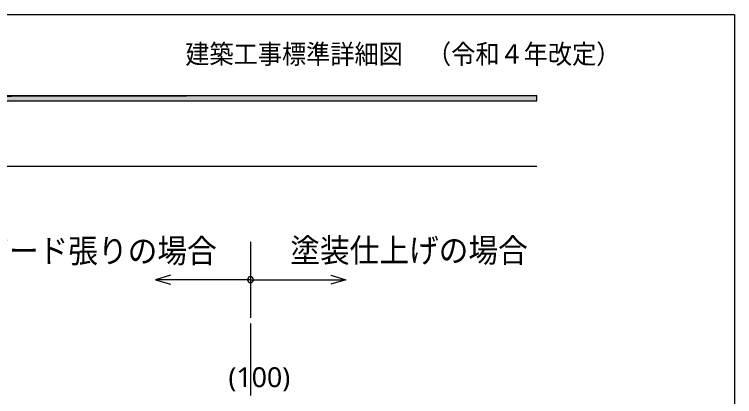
# Model space of a CAD drawing. Header units: millimetres. Extents: x 0 to 420, y 0 to 297.
# Drawn here: x 325.6 to 420.2, y 246.8 to 297 of the extents above; entities that cross this region are included whole.
import ezdxf
from ezdxf.enums import TextEntityAlignment as Align

# ---------------------------------------------------------------- set-up
doc = ezdxf.new("R2010")
doc.units = ezdxf.units.MM
doc.styles.add('kst32b', font='NotoSansJP-Variable.ttf')

msp = doc.modelspace()

# ---------------------------------------------------------------- hatches: boundary and pattern name
h = msp.add_hatch(color=7)
h.paths.add_polyline_path([(394.166, 285.623), (394.166, 286.321), (26.183, 285.623), (394.166, 285.623)])
h.paths.add_polyline_path([(394.166, 286.321), (26.183, 285.623), (26.183, 286.321), (394.166, 286.321)])

# ---------------------------------------------------------------- linework, layer by layer
at = {"lineweight": 13}
for points in [[(0.191, 0), (0.191, 296.968), (420.158, 296.968), (420.158, 0)], [(356.976, 262.117), (356.945, 262.27), (356.861, 262.394), (356.737, 262.478), (356.584, 262.509), (356.432, 262.478), (356.307, 262.394), (356.223, 262.27), (356.193, 262.117), (356.223, 261.965), (356.307, 261.841), (356.432, 261.757), (356.584, 261.726), (356.737, 261.757), (356.861, 261.841), (356.945, 261.965)]]:
    msp.add_lwpolyline(points, close=True, dxfattribs=at)
at = {"lineweight": 0}
for points in [[(394.166, 285.623), (394.166, 286.321), (26.183, 285.623)], [(394.166, 286.321), (26.183, 285.623), (26.183, 286.321)]]:
    msp.add_lwpolyline(points, close=True, dxfattribs=at)
at = {"lineweight": 13}
for points in [[(394.166, 276.987), (26.183, 276.987)], [(356.595, 267.102), (356.595, 257.112)], [(346.075, 262.699), (344.085, 262.107), (346.075, 261.514)], [(356.595, 262.107), (344.085, 262.107)], [(356.595, 262.107), (369.104, 262.107)], [(367.115, 262.699), (369.104, 262.107), (367.115, 261.514)], [(356.595, 256.371), (356.595, 246.909)]]:
    msp.add_lwpolyline(points, dxfattribs=at)

# ---------------------------------------------------------------- texts
at = {"style": 'kst32b'}
for s, height, p, p2 in [('建築工事標準詳細図\u3000（令和４年改定）', 2.54, (348.008, 290.486), (405.158, 290.486)), ('ボード張りの場合', 3.1187, (320.95, 264.35), (352.137, 264.35)), ('塗装仕上げの場合', 3.1187, (361.802, 264.414), (392.989, 264.414)), ('(100)', 2.5989, (353.674, 248.01), (361.795, 248.01))]:
    msp.add_text(s, height=height, dxfattribs=at).set_placement(p, p2, align=Align.FIT)

doc.saveas('drawing.dxf')
